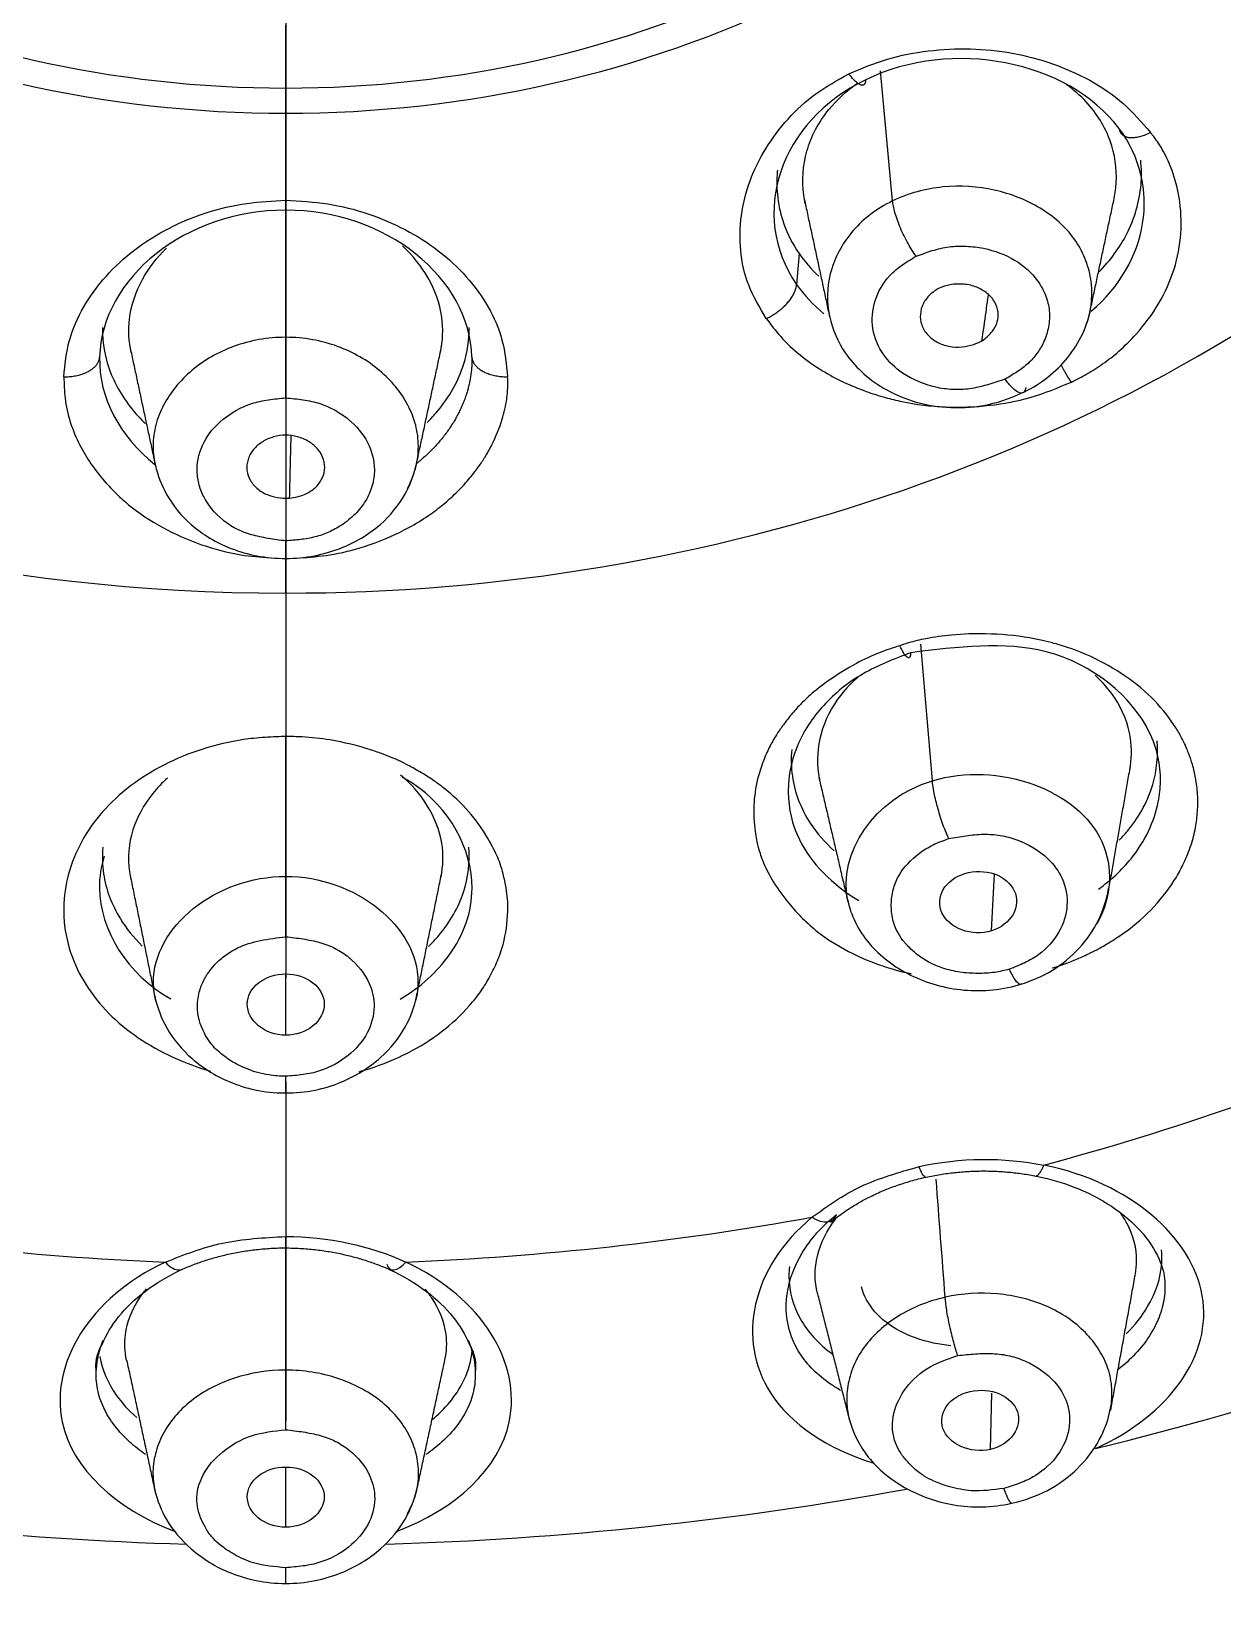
# Model space of a CAD drawing. Extents: x 0 to 1128, y 0 to 827.
# Drawn here: x 434.21 to 447.66, y 515.27 to 532.91 of the extents above; entities that cross this region are included whole.
import ezdxf

# ---------------------------------------------------------------- set-up
doc = ezdxf.new("R2010")
doc.units = 0
doc.header["$LTSCALE"] = 10
doc.header["$MEASUREMENT"] = 0
doc.linetypes.add('CENTER', pattern=[2, 1.25, -0.25, 0.25, -0.25])
doc.layers.add('1', color=7, linetype='CONTINUOUS')

msp = doc.modelspace()

# ---------------------------------------------------------------- linework, layer by layer
at = {"layer": '1', "color": 7, "linetype": 'Continuous', "lineweight": -3}
for p, q in [((437.081, 532.274), (437.081, 532.985)), ((443.934, 531), (443.798, 532.467)), ((437.081, 531.983), (437.081, 532.274)), ((437.081, 531.007), (437.081, 531.989)), ((437.081, 529.46), (437.081, 530.958)), ((442.877, 530.407), (442.849, 530.058)), ((437.081, 526.573), (437.081, 526.962)), ((437.081, 526.573), (437.081, 524.954)), ((444.383, 524.454), (444.254, 525.998)), ((437.081, 523.374), (437.081, 524.937)), ((445.051, 522.76), (445.084, 523.402)), ((437.081, 521.581), (437.081, 522.274)), ((437.081, 521.061), (437.081, 519.31)), ((445.038, 516.906), (445.055, 517.54)), ((437.081, 516.028), (437.081, 516.708))]:
    msp.add_line(p, q, dxfattribs=at)
for centre, major_axis, start_param, end_param in [((437.081, 545.153), (38.932, 0), 1.570796, 3.633743), ((437.081, 545.153), (38.932, 0), 5.765608, 7.853982), ((437.081, 545.084), (38.762, 0), 1.570796, 4.712389), ((437.081, 545.084), (38.762, 0), 4.712389, 7.853982), ((437.081, 545.06), (38.555, 0), 1.570796, 4.712389), ((437.081, 545.06), (38.555, 0), 4.712389, 7.853982), ((437.081, 545.06), (-37.7, 0), 4.712389, 7.319813), ((437.081, 545.06), (-37.7, 0), 2.104965, 4.712389), ((437.081, 541.86), (-18.228, 0), 4.712389, 7.853982), ((437.081, 541.64), (11.507, 0), 1.570796, 4.712389), ((437.081, 541.64), (11.507, 0), 4.712389, 7.853982), ((437.081, 541.425), (10.912, 0), 1.570796, 4.712389), ((437.081, 541.425), (10.912, 0), 4.712389, 7.853982), ((437.081, 544.455), (-36.953, 0), 0, 1.570796), ((437.081, 544.455), (-36.953, 0), 1.570796, 3.141593), ((437.081, 541.86), (-18.228, 0), 1.570796, 3.141593), ((437.081, 544.651), (37.281, 0), 3.592657, 5.752256), ((437.081, 545.153), (38.932, 0), 3.633743, 4.712389), ((437.081, 545.153), (38.932, 0), 4.712389, 5.765608), ((437.081, 542.522), (28.054, 0), 5.022493, 5.187582), ((437.081, 542.522), (28.054, 0), 4.498885, 4.663958), ((437.081, 542.522), (28.054, 0), 4.760718, 4.925791), ((437.081, 543.236), (32.688, 0), 4.99586, 5.18382), ((437.081, 543.236), (32.688, 0), 4.497491, 4.678093), ((437.081, 543.236), (32.688, 0), 4.747259, 4.928554)]:
    msp.add_ellipse(centre, major_axis=major_axis, ratio=0.838671, start_param=start_param, end_param=end_param, dxfattribs=at)
at = {"layer": '1', "color": 1, "linetype": 'CENTER', "lineweight": -3}
msp.add_open_spline([(437.081, 594.731), (437.081, 171.71)], degree=1, dxfattribs=at)
at = {"layer": '1', "color": 7, "linetype": 'Continuous', "lineweight": -3}
for points, knots in [([(431.04, 512.535), (425.999, 513.17), (421.141, 514.611), (412.396, 518.844), (408.492, 521.677), (402.205, 528.29), (399.797, 532.118), (396.83, 540.21), (396.254, 544.5), (397.009, 552.952), (398.337, 557.122), (402.73, 564.753), (405.778, 568.231), (413.193, 573.996), (417.54, 576.293), (426.974, 579.4), (431.994, 580.201), (437.081, 580.199)], [0, 0, 0, 0, 0.125, 0.125, 0.25, 0.25, 0.375, 0.375, 0.5, 0.5, 0.625, 0.625, 0.75, 0.75, 0.875, 0.875, 1, 1, 1, 1]), ([(443.123, 512.535), (448.124, 513.167), (452.981, 514.592), (461.741, 518.832), (465.642, 521.647), (471.949, 528.279), (474.354, 532.094), (477.336, 540.2), (477.912, 544.488), (477.157, 552.948), (475.825, 557.116), (471.437, 564.759), (468.382, 568.232), (460.967, 574.002), (456.61, 576.298), (447.195, 579.397), (442.139, 580.199), (437.081, 580.199)], [0, 0, 0, 0, 0.125, 0.125, 0.25, 0.25, 0.375, 0.375, 0.5, 0.5, 0.625, 0.625, 0.75, 0.75, 0.875, 0.875, 1, 1, 1, 1]), ([(443.44, 532.436), (443.583, 532.495), (443.868, 532.614), (444.337, 532.704), (444.814, 532.727), (445.448, 532.663), (446.051, 532.452), (446.556, 532.11), (446.748, 531.887), (446.846, 531.773)], [0, 0, 0, 0, 0.122698, 0.244869, 0.367211, 0.490074, 0.73803, 0.866369, 1, 1, 1, 1]), ([(442.507, 529.672), (442.434, 529.795), (442.289, 530.038), (442.177, 530.567), (442.266, 531.233), (442.634, 531.829), (443.054, 532.22), (443.312, 532.364), (443.44, 532.436)], [0, 0, 0, 0, 0.131504, 0.26022, 0.512194, 0.75971, 0.880917, 1, 1, 1, 1]), ([(442.948, 530.968), (442.941, 531.001), (442.935, 531.033), (442.909, 531.229), (442.921, 531.399), (443.012, 531.726), (443.097, 531.888), (443.306, 532.142), (443.417, 532.244), (443.542, 532.333)], [0, 0, 0, 0, 0.065425, 0.065425, 0.395647, 0.395647, 0.73548, 0.73548, 1, 1, 1, 1]), ([(446.435, 531.03), (446.448, 531.09), (446.456, 531.15), (446.468, 531.367), (446.444, 531.527), (446.334, 531.834), (446.242, 531.986), (446.054, 532.188), (445.978, 532.254), (445.895, 532.315)], [0, 0, 0, 0, 0.127502, 0.127502, 0.459124, 0.459124, 0.80855, 0.80855, 1, 1, 1, 1]), ([(445.952, 528.955), (446.011, 528.985), (446.134, 529.047), (446.316, 529.162), (446.503, 529.311), (446.835, 529.638), (447.177, 530.217), (447.22, 530.878), (447.105, 531.319), (447.007, 531.541), (446.923, 531.673), (446.871, 531.741), (446.853, 531.764), (446.846, 531.773)], [0, 0, 0, 0, 0.051837, 0.108621, 0.172998, 0.248097, 0.50048, 0.752852, 0.850284, 0.924049, 0.974393, 0.990426, 1, 1, 1, 1]), ([(446.266, 530.199), (446.394, 530.329), (446.5, 530.474), (446.667, 530.803), (446.722, 530.992), (446.747, 531.274), (446.745, 531.367), (446.735, 531.46)], [0, 0, 0, 0, 0.366939, 0.366939, 0.79158, 0.79158, 1, 1, 1, 1]), ([(442.633, 531.346), (442.633, 531.341), (442.632, 531.336), (442.614, 531.134), (442.638, 530.931), (442.746, 530.626), (442.804, 530.513), (442.877, 530.407)], [0, 0, 0, 0, 0.01552, 0.01552, 0.626109, 0.626109, 1, 1, 1, 1]), ([(446.121, 529.603), (446.126, 529.617), (446.184, 529.784), (446.202, 530.043), (446.114, 530.356), (445.993, 530.575), (445.821, 530.766), (445.534, 530.976), (445.092, 531.149), (444.501, 531.189), (444.114, 531.087), (443.934, 531)], [0, 0, 0, 0, 0.014273, 0.17856, 0.260704, 0.342848, 0.424992, 0.507136, 0.671424, 0.835712, 1, 1, 1, 1]), ([(434.576, 529.015), (434.589, 529.153), (434.616, 529.425), (434.842, 529.933), (435.235, 530.375), (435.749, 530.698), (436.177, 530.877), (436.628, 530.983), (436.935, 530.999), (437.081, 531.007)], [0, 0, 0, 0, 0.132087, 0.261162, 0.515167, 0.640533, 0.763079, 0.886576, 1, 1, 1, 1]), ([(437.081, 531.007), (437.24, 530.998), (437.558, 530.982), (438.014, 530.864), (438.437, 530.685), (438.941, 530.365), (439.326, 529.932), (439.546, 529.427), (439.573, 529.154), (439.586, 529.015)], [0, 0, 0, 0, 0.122713, 0.244891, 0.367234, 0.490094, 0.738038, 0.866371, 1, 1, 1, 1]), ([(443.934, 531), (443.755, 530.913), (443.459, 530.685), (443.212, 530.24), (443.184, 529.892), (443.218, 529.71), (443.224, 529.685)], [0, 0, 0, 0, 0.316106, 0.632211, 0.948317, 1, 1, 1, 1]), ([(444.199, 530.375), (444.185, 530.395), (444.155, 530.439), (444.093, 530.542), (444.033, 530.664), (443.986, 530.785), (443.959, 530.869), (443.941, 530.942), (443.936, 530.982), (443.934, 531)], [0, 0, 0, 0, 0.124691, 0.249924, 0.500389, 0.625622, 0.750855, 0.876088, 1, 1, 1, 1]), ([(435.336, 529.288), (435.308, 529.413), (435.301, 529.541), (435.336, 529.82), (435.387, 529.973), (435.534, 530.24), (435.625, 530.36), (435.735, 530.466)], [0, 0, 0, 0, 0.301911, 0.301911, 0.670968, 0.670968, 1, 1, 1, 1]), ([(438.827, 529.288), (438.856, 529.42), (438.862, 529.556), (438.821, 529.842), (438.767, 529.994), (438.613, 530.263), (438.516, 530.385), (438.4, 530.492)], [0, 0, 0, 0, 0.311164, 0.311164, 0.669666, 0.669666, 1, 1, 1, 1]), ([(445.205, 528.987), (445.143, 528.967), (445.02, 528.926), (444.831, 528.878), (444.634, 528.863), (444.357, 528.898), (444.059, 529.022), (443.806, 529.264), (443.687, 529.555), (443.713, 529.877), (443.84, 530.101), (443.969, 530.223), (444.066, 530.295), (444.146, 530.343), (444.199, 530.375)], [0, 0, 0, 0, 0.063636, 0.126087, 0.187937, 0.250871, 0.393801, 0.500685, 0.625163, 0.749836, 0.87491, 0.906041, 0.937167, 1, 1, 1, 1]), ([(444.199, 530.375), (444.26, 530.397), (444.35, 530.431), (444.475, 530.465), (444.603, 530.489), (444.768, 530.493), (445.027, 530.462), (445.328, 530.348), (445.555, 530.143), (445.668, 529.937), (445.711, 529.758), (445.703, 529.576), (445.649, 529.413), (445.568, 529.275), (445.485, 529.181), (445.405, 529.116), (445.319, 529.056), (445.251, 529.015), (445.205, 528.987)], [0, 0, 0, 0, 0.063042, 0.094196, 0.125209, 0.187664, 0.250102, 0.374984, 0.499861, 0.571217, 0.64257, 0.713923, 0.785286, 0.839201, 0.892766, 0.919409, 0.946138, 1, 1, 1, 1]), ([(444.461, 530.014), (444.421, 529.994), (444.384, 529.968), (444.324, 529.91), (444.299, 529.876), (444.261, 529.803), (444.25, 529.762), (444.244, 529.68), (444.249, 529.639), (444.277, 529.56), (444.3, 529.521), (444.359, 529.456), (444.396, 529.429), (444.477, 529.385), (444.523, 529.368), (444.618, 529.349), (444.669, 529.346), (444.763, 529.356), (444.808, 529.366), (444.882, 529.391), (444.913, 529.404), (444.942, 529.419)], [0, 0, 0, 0, 0.098506, 0.098506, 0.196465, 0.196465, 0.303981, 0.303981, 0.41042, 0.41042, 0.520243, 0.520243, 0.623988, 0.623988, 0.728719, 0.728719, 0.832938, 0.832938, 0.928316, 0.928316, 1, 1, 1, 1]), ([(444.942, 529.419), (444.988, 529.451), (445.029, 529.487), (445.085, 529.561), (445.105, 529.597), (445.126, 529.671), (445.129, 529.71), (445.119, 529.785), (445.106, 529.823), (445.066, 529.893), (445.037, 529.927), (444.968, 529.983), (444.928, 530.007), (444.839, 530.043), (444.788, 530.055), (444.686, 530.064), (444.634, 530.062), (444.541, 530.045), (444.499, 530.032), (444.461, 530.014)], [0, 0, 0, 0, 0.132601, 0.132601, 0.237972, 0.237972, 0.343557, 0.343557, 0.448926, 0.448926, 0.561915, 0.561915, 0.671392, 0.671392, 0.788006, 0.788006, 0.901862, 0.901862, 1, 1, 1, 1]), ([(444.943, 529.419), (444.958, 529.528), (444.974, 529.637), (444.998, 529.81), (445.008, 529.874), (445.017, 529.938)], [0, 0, 0, 0, 0.627529, 0.627529, 1, 1, 1, 1]), ([(442.507, 529.672), (442.56, 529.603), (442.729, 529.379), (443.1, 529.082), (443.53, 528.88), (443.839, 528.782), (444.292, 528.671), (444.859, 528.649), (445.507, 528.769), (445.8, 528.891), (445.952, 528.955)], [0, 0, 0, 0, 0.07654, 0.24831, 0.393164, 0.453603, 0.502016, 0.753921, 0.871649, 1, 1, 1, 1]), ([(443.221, 529.701), (443.256, 529.547), (443.351, 529.324), (443.581, 529.06), (443.834, 528.872), (444.159, 528.727), (444.547, 528.653), (444.979, 528.676), (445.25, 528.764), (445.387, 528.829)], [0, 0, 0, 0, 0.176486, 0.284298, 0.404122, 0.535865, 0.679399, 0.83336, 1, 1, 1, 1]), ([(445.387, 528.829), (445.484, 528.873), (445.666, 528.979), (445.897, 529.196), (446.073, 529.457), (446.141, 529.648), (446.163, 529.749)], [0, 0, 0, 0, 0.242138, 0.490885, 0.744171, 1, 1, 1, 1]), ([(435.012, 529.57), (435.008, 529.392), (435.043, 529.211), (435.181, 528.872), (435.286, 528.71), (435.442, 528.539), (435.467, 528.514), (435.493, 528.488)], [0, 0, 0, 0, 0.456847, 0.456847, 0.915993, 0.915993, 1, 1, 1, 1]), ([(437.081, 529.46), (436.874, 529.46), (436.48, 529.387), (435.997, 529.106), (435.723, 528.772), (435.605, 528.472), (435.574, 528.235), (435.594, 528.071), (435.615, 527.989), (435.616, 527.984)], [0, 0, 0, 0, 0.220848, 0.441696, 0.662544, 0.772968, 0.883392, 0.993816, 1, 1, 1, 1]), ([(437.081, 528.776), (437.081, 528.799), (437.081, 528.849), (437.081, 528.967), (437.081, 529.102), (437.081, 529.233), (437.081, 529.323), (437.081, 529.401), (437.081, 529.442), (437.081, 529.46)], [0, 0, 0, 0, 0.124691, 0.249924, 0.500389, 0.625622, 0.750855, 0.876088, 1, 1, 1, 1]), ([(438.454, 527.75), (438.457, 527.756), (438.499, 527.835), (438.559, 527.994), (438.589, 528.233), (438.558, 528.47), (438.44, 528.771), (438.167, 529.105), (437.683, 529.386), (437.289, 529.46), (437.081, 529.46)], [0, 0, 0, 0, 0.007838, 0.107054, 0.20627, 0.305487, 0.404703, 0.603135, 0.801568, 1, 1, 1, 1]), ([(438.677, 528.498), (438.719, 528.54), (438.758, 528.582), (438.93, 528.788), (439.033, 528.971), (439.133, 529.294), (439.153, 529.433), (439.151, 529.57)], [0, 0, 0, 0, 0.137238, 0.137238, 0.645552, 0.645552, 1, 1, 1, 1]), ([(434.576, 529.015), (434.578, 528.934), (434.585, 528.67), (434.72, 528.26), (434.963, 527.907), (435.166, 527.693), (435.486, 527.409), (435.957, 527.154), (436.53, 527.001), (436.796, 526.978), (436.908, 526.971)], [0, 0, 0, 0, 0.080046, 0.259683, 0.411172, 0.474379, 0.52501, 0.788453, 0.911397, 1, 1, 1, 1]), ([(437.274, 526.973), (437.392, 526.981), (437.651, 527.006), (438.06, 527.117), (438.416, 527.274), (438.684, 527.437), (438.832, 527.55), (438.932, 527.636), (439.031, 527.728), (439.144, 527.847), (439.25, 527.985), (439.339, 528.115), (439.435, 528.293), (439.526, 528.511), (439.578, 528.74), (439.591, 528.902), (439.588, 528.986), (439.586, 529.015)], [0, 0, 0, 0, 0.093184, 0.207454, 0.339904, 0.414007, 0.473931, 0.501416, 0.530568, 0.593833, 0.649269, 0.690611, 0.740532, 0.840488, 0.917106, 0.970685, 1, 1, 1, 1]), ([(445.437, 528.892), (445.435, 528.879), (445.43, 528.858), (445.415, 528.836), (445.392, 528.827), (445.352, 528.835), (445.3, 528.873), (445.245, 528.934), (445.218, 528.969), (445.205, 528.987)], [0, 0, 0, 0, 0.123912, 0.249145, 0.374378, 0.499611, 0.750076, 0.875309, 1, 1, 1, 1]), ([(437.081, 527.162), (437.015, 527.17), (436.885, 527.188), (436.693, 527.227), (436.515, 527.294), (436.316, 527.431), (436.167, 527.609), (436.093, 527.811), (436.068, 528.02), (436.135, 528.284), (436.358, 528.549), (436.605, 528.689), (436.79, 528.738), (436.918, 528.761), (437.016, 528.77), (437.081, 528.776)], [0, 0, 0, 0, 0.064052, 0.126755, 0.188326, 0.250857, 0.375724, 0.438167, 0.500616, 0.625533, 0.750452, 0.874799, 0.905823, 0.936975, 1, 1, 1, 1]), ([(437.081, 528.776), (437.147, 528.77), (437.245, 528.761), (437.374, 528.738), (437.498, 528.705), (437.641, 528.64), (437.843, 528.506), (438.029, 528.281), (438.097, 528.01), (438.066, 527.786), (437.992, 527.615), (437.872, 527.461), (437.725, 527.343), (437.57, 527.258), (437.441, 527.212), (437.332, 527.189), (437.222, 527.173), (437.138, 527.166), (437.081, 527.162)], [0, 0, 0, 0, 0.063042, 0.094196, 0.125209, 0.187664, 0.250102, 0.374984, 0.499861, 0.571217, 0.64257, 0.713923, 0.785286, 0.839201, 0.892766, 0.919409, 0.946138, 1, 1, 1, 1]), ([(437.081, 528.355), (437.035, 528.355), (436.987, 528.348), (436.9, 528.323), (436.858, 528.305), (436.78, 528.257), (436.745, 528.227), (436.689, 528.159), (436.668, 528.121), (436.643, 528.041), (436.638, 527.998), (436.649, 527.918), (436.663, 527.879), (436.705, 527.807), (436.734, 527.774), (436.804, 527.717), (436.846, 527.694), (436.932, 527.663), (436.977, 527.653), (437.056, 527.644), (437.09, 527.643), (437.125, 527.643)], [0, 0, 0, 0, 0.098506, 0.098506, 0.196465, 0.196465, 0.303981, 0.303981, 0.41042, 0.41042, 0.520243, 0.520243, 0.623988, 0.623988, 0.728719, 0.728719, 0.832938, 0.832938, 0.928316, 0.928316, 1, 1, 1, 1]), ([(437.125, 527.643), (437.183, 527.651), (437.241, 527.665), (437.334, 527.705), (437.373, 527.728), (437.438, 527.783), (437.464, 527.816), (437.502, 527.885), (437.514, 527.922), (437.524, 527.999), (437.52, 528.041), (437.496, 528.118), (437.476, 528.155), (437.422, 528.223), (437.386, 528.255), (437.305, 528.305), (437.259, 528.325), (437.17, 528.349), (437.125, 528.355), (437.081, 528.355)], [0, 0, 0, 0, 0.132601, 0.132601, 0.237972, 0.237972, 0.343557, 0.343557, 0.448926, 0.448926, 0.561915, 0.561915, 0.671392, 0.671392, 0.788006, 0.788006, 0.901862, 0.901862, 1, 1, 1, 1]), ([(437.125, 527.643), (437.128, 527.748), (437.13, 527.852), (437.136, 528.087), (437.139, 528.217), (437.143, 528.347)], [0, 0, 0, 0, 0.445198, 0.445198, 1, 1, 1, 1]), ([(435.608, 528.019), (435.636, 527.9), (435.731, 527.653), (436.012, 527.311), (436.385, 527.09), (436.762, 526.983), (436.971, 526.964), (437.081, 526.965)], [0, 0, 0, 0, 0.185501, 0.415614, 0.686753, 0.837543, 1, 1, 1, 1]), ([(437.081, 526.964), (437.192, 526.964), (437.4, 526.984), (437.777, 527.091), (438.151, 527.311), (438.431, 527.654), (438.526, 527.9), (438.555, 528.02)], [0, 0, 0, 0, 0.161698, 0.313253, 0.583969, 0.813665, 1, 1, 1, 1]), ([(437.081, 526.964), (437.081, 526.967), (437.081, 526.98), (437.081, 527.026), (437.081, 527.099), (437.081, 527.14), (437.081, 527.162)], [0, 0, 0, 0, 0.146478, 0.573701, 0.787313, 1, 1, 1, 1]), ([(445.736, 522.341), (445.795, 522.36), (445.904, 522.395), (446.032, 522.449), (446.116, 522.487), (446.185, 522.519), (446.278, 522.567), (446.382, 522.629), (446.479, 522.691), (446.779, 522.897), (447.044, 523.183), (447.232, 523.539), (447.307, 523.725), (447.358, 523.92), (447.376, 524.079), (447.381, 524.204), (447.378, 524.331), (447.36, 524.476), (447.325, 524.629), (447.287, 524.739), (447.26, 524.806), (447.247, 524.838), (447.229, 524.879), (447.192, 524.954), (447.135, 525.047), (447.078, 525.132), (446.965, 525.288), (446.65, 525.61), (446.187, 525.876), (445.777, 526.001), (445.621, 526.04), (445.369, 526.09), (445.024, 526.121), (444.63, 526.108), (444.338, 526.067), (444.157, 526.024), (444.06, 525.994), (444.027, 525.983), (444.014, 525.979)], [0, 0, 0, 0, 0.024219, 0.044349, 0.054477, 0.060492, 0.074857, 0.096154, 0.109724, 0.121891, 0.246492, 0.274428, 0.309311, 0.341764, 0.371885, 0.387561, 0.403234, 0.434553, 0.459587, 0.480337, 0.490772, 0.494654, 0.497084, 0.512163, 0.534308, 0.548295, 0.560077, 0.623141, 0.748709, 0.774859, 0.792263, 0.811594, 0.874525, 0.923602, 0.960833, 0.986466, 0.994804, 1, 1, 1, 1]), ([(444.014, 525.979), (443.937, 525.954), (443.767, 525.898), (443.496, 525.771), (443.244, 525.612), (443.054, 525.47), (442.952, 525.375), (442.891, 525.315), (442.819, 525.239), (442.744, 525.145), (442.68, 525.058), (442.642, 525.003), (442.598, 524.935), (442.552, 524.854), (442.503, 524.75), (442.456, 524.632), (442.363, 524.344), (442.353, 524.012), (442.407, 523.729), (442.444, 523.612), (442.492, 523.482), (442.591, 523.296), (442.744, 523.087), (442.911, 522.9), (443.127, 522.709), (443.502, 522.472), (443.88, 522.333), (444.132, 522.279), (444.145, 522.276)], [0, 0, 0, 0, 0.039325, 0.087076, 0.14877, 0.191555, 0.210484, 0.223826, 0.23768, 0.267616, 0.290239, 0.298943, 0.305008, 0.336484, 0.352898, 0.372292, 0.41179, 0.533402, 0.572886, 0.589194, 0.607994, 0.657154, 0.714628, 0.758712, 0.800252, 0.873951, 0.993385, 1, 1, 1, 1]), ([(444.138, 525.9), (444.137, 525.878), (444.132, 525.852), (444.116, 525.841), (444.095, 525.847), (444.06, 525.889), (444.029, 525.948), (444.014, 525.979)], [0, 0, 0, 0, 0.251002, 0.376503, 0.502003, 0.753005, 1, 1, 1, 1]), ([(446.958, 524.45), (446.961, 524.635), (446.829, 525.252), (445.79, 526.104), (444.668, 525.965), (444.138, 525.9)], [0, 0, 0, 0, 0.184078, 0.614396, 1, 1, 1, 1]), ([(444.138, 525.9), (443.952, 525.828), (443.575, 525.683), (443.125, 525.313), (442.847, 524.89), (442.774, 524.591), (442.762, 524.46)], [0, 0, 0, 0, 0.252561, 0.514902, 0.787894, 1, 1, 1, 1]), ([(443.544, 525.625), (443.473, 525.563), (443.408, 525.495), (443.245, 525.29), (443.168, 525.138), (443.085, 524.836), (443.075, 524.682), (443.101, 524.504), (443.106, 524.474), (443.113, 524.445)], [0, 0, 0, 0, 0.194703, 0.194703, 0.569523, 0.569523, 0.928273, 0.928273, 1, 1, 1, 1]), ([(446.613, 524.58), (446.634, 524.698), (446.636, 524.818), (446.596, 525.095), (446.534, 525.254), (446.379, 525.484), (446.305, 525.568), (446.22, 525.645)], [0, 0, 0, 0, 0.309183, 0.309183, 0.733945, 0.733945, 1, 1, 1, 1]), ([(437.081, 524.954), (437.047, 524.953), (436.969, 524.952), (436.847, 524.944), (436.723, 524.934), (436.484, 524.905), (435.98, 524.785), (435.42, 524.501), (435.001, 524.11), (434.683, 523.661), (434.54, 523.138), (434.605, 522.616), (434.757, 522.237), (434.999, 521.899), (435.419, 521.515), (435.864, 521.29), (436.197, 521.187), (436.231, 521.178)], [0, 0, 0, 0, 0.014887, 0.033297, 0.052096, 0.068158, 0.136584, 0.275684, 0.345825, 0.415885, 0.557421, 0.633627, 0.706517, 0.777444, 0.847272, 0.984849, 1, 1, 1, 1]), ([(437.081, 524.856), (437.081, 524.834), (437.081, 524.809), (437.081, 524.8), (437.081, 524.81), (437.081, 524.857), (437.081, 524.92), (437.081, 524.954)], [0, 0, 0, 0, 0.251002, 0.376503, 0.502003, 0.753005, 1, 1, 1, 1]), ([(437.909, 521.17), (437.948, 521.181), (438.139, 521.238), (438.467, 521.371), (438.85, 521.612), (439.089, 521.836), (439.225, 521.998), (439.307, 522.107), (439.374, 522.218), (439.433, 522.333), (439.486, 522.452), (439.56, 522.666), (439.585, 522.861), (439.589, 523.002), (439.59, 523.046), (439.586, 523.128), (439.57, 523.254), (439.54, 523.389), (439.507, 523.511), (439.464, 523.614), (439.416, 523.71), (439.268, 523.986), (439.044, 524.24), (438.759, 524.453), (438.654, 524.521), (438.558, 524.577), (438.476, 524.623), (438.389, 524.667), (438.289, 524.713), (438.175, 524.758), (437.944, 524.839), (437.638, 524.913), (437.31, 524.95), (437.143, 524.953), (437.081, 524.954)], [0, 0, 0, 0, 0.017363, 0.086883, 0.156894, 0.227048, 0.246572, 0.263841, 0.297073, 0.31461, 0.332145, 0.367187, 0.43706, 0.44012, 0.445197, 0.461345, 0.48547, 0.515059, 0.536894, 0.554498, 0.574248, 0.594089, 0.71906, 0.738384, 0.762498, 0.777084, 0.789331, 0.805373, 0.821289, 0.838771, 0.859538, 0.92917, 0.973849, 1, 1, 1, 1]), ([(446.491, 523.782), (446.531, 523.822), (446.568, 523.864), (446.727, 524.062), (446.819, 524.235), (446.918, 524.573), (446.935, 524.741), (446.92, 524.904)], [0, 0, 0, 0, 0.126023, 0.126023, 0.58371, 0.58371, 1, 1, 1, 1]), ([(442.795, 524.809), (442.785, 524.707), (442.788, 524.605), (442.828, 524.321), (442.896, 524.138), (443.077, 523.864), (443.168, 523.759), (443.273, 523.665)], [0, 0, 0, 0, 0.24377, 0.24377, 0.694855, 0.694855, 1, 1, 1, 1]), ([(438.833, 523.366), (438.86, 523.493), (438.864, 523.624), (438.818, 523.899), (438.76, 524.046), (438.599, 524.303), (438.498, 524.419), (438.377, 524.519)], [0, 0, 0, 0, 0.310564, 0.310564, 0.671992, 0.671992, 1, 1, 1, 1]), ([(444.383, 524.454), (445.12, 524.683), (446.035, 524.348), (446.428, 523.478), (446.406, 523.144), (446.248, 522.855), (446.243, 522.847), (446.238, 522.839)], [0, 0, 0, 0, 0.660148, 0.660148, 0.990222, 0.990222, 1, 1, 1, 1]), ([(435.746, 524.484), (435.685, 524.43), (435.63, 524.372), (435.478, 524.185), (435.402, 524.044), (435.307, 523.746), (435.294, 523.583), (435.321, 523.408), (435.324, 523.389), (435.328, 523.37)], [0, 0, 0, 0, 0.178532, 0.178532, 0.553508, 0.553508, 0.951699, 0.951699, 1, 1, 1, 1]), ([(439.185, 523.241), (439.185, 523.241), (439.185, 523.684), (438.912, 524.192), (438.437, 524.473), (438.4, 524.492)], [0, 0, 0, 0, 0.000953, 0.92529, 1, 1, 1, 1]), ([(442.762, 524.46), (442.757, 524.415), (442.748, 524.186), (442.857, 523.682), (443.254, 523.28), (443.553, 523.102)], [0, 0, 0, 0, 0.088329, 0.444416, 1, 1, 1, 1]), ([(444.568, 523.802), (444.548, 523.843), (444.506, 523.945), (444.455, 524.104), (444.422, 524.229), (444.396, 524.345), (444.386, 524.416), (444.383, 524.454)], [0, 0, 0, 0, 0.250198, 0.500927, 0.626291, 0.751655, 1, 1, 1, 1]), ([(446.257, 523.231), (446.4, 523.331), (446.718, 523.631), (446.925, 524.068), (446.958, 524.372), (446.958, 524.45)], [0, 0, 0, 0, 0.322885, 0.827181, 1, 1, 1, 1]), ([(444.568, 523.802), (444.633, 523.813), (444.761, 523.836), (444.957, 523.856), (445.153, 523.843), (445.416, 523.772), (445.68, 523.611), (445.875, 523.343), (445.928, 523.047), (445.833, 522.741), (445.662, 522.542), (445.51, 522.442), (445.399, 522.385), (445.311, 522.35), (445.252, 522.326)], [0, 0, 0, 0, 0.063636, 0.126088, 0.187939, 0.250872, 0.393805, 0.500693, 0.625165, 0.749832, 0.874912, 0.906038, 0.937161, 1, 1, 1, 1]), ([(435.017, 523.703), (435.006, 523.603), (435.009, 523.502), (435.05, 523.229), (435.116, 523.055), (435.281, 522.788), (435.364, 522.684), (435.461, 522.589)], [0, 0, 0, 0, 0.251668, 0.251668, 0.695564, 0.695564, 1, 1, 1, 1]), ([(438.694, 522.583), (438.736, 522.624), (438.775, 522.666), (438.936, 522.858), (439.031, 523.024), (439.143, 523.36), (439.163, 523.534), (439.147, 523.704)], [0, 0, 0, 0, 0.128692, 0.128692, 0.573239, 0.573239, 1, 1, 1, 1]), ([(445.252, 522.326), (445.197, 522.313), (445.081, 522.285), (444.891, 522.276), (444.693, 522.289), (444.535, 522.326), (444.425, 522.367), (444.354, 522.398), (444.287, 522.438), (444.223, 522.482), (444.165, 522.531), (444.117, 522.577), (444.077, 522.618), (444.031, 522.675), (443.972, 522.767), (443.924, 522.912), (443.914, 523.078), (443.939, 523.242), (444.022, 523.441), (444.184, 523.608), (444.387, 523.737), (444.507, 523.78), (444.568, 523.802)], [0, 0, 0, 0, 0.054279, 0.115798, 0.180488, 0.244899, 0.27327, 0.297886, 0.323668, 0.355587, 0.379723, 0.406202, 0.428739, 0.443022, 0.489863, 0.555193, 0.62383, 0.691696, 0.754495, 0.875032, 0.937133, 1, 1, 1, 1]), ([(435.615, 521.966), (435.598, 522.036), (435.589, 522.107), (435.582, 522.799), (436.294, 523.379), (437.081, 523.374)], [0, 0, 0, 0, 0.102987, 0.102987, 1, 1, 1, 1]), ([(437.081, 523.374), (437.866, 523.379), (438.578, 522.803), (438.574, 522.114), (438.566, 522.045), (438.55, 521.977)], [0, 0, 0, 0, 0.898978, 0.898978, 1, 1, 1, 1]), ([(437.081, 522.694), (437.081, 522.717), (437.081, 522.766), (437.081, 522.88), (437.081, 523.014), (437.081, 523.144), (437.081, 523.264), (437.081, 523.336), (437.081, 523.374)], [0, 0, 0, 0, 0.124833, 0.250198, 0.500926, 0.626291, 0.751655, 1, 1, 1, 1]), ([(434.977, 523.247), (434.977, 523.247), (434.982, 522.772), (435.292, 522.265), (435.782, 521.992)], [0, 0, 0, 0, 0.001452, 1, 1, 1, 1]), ([(438.374, 521.988), (438.601, 522.125), (439.015, 522.501), (439.185, 522.973), (439.185, 523.241)], [0, 0, 0, 0, 0.455587, 1, 1, 1, 1]), ([(443.423, 523.116), (443.442, 523.025), (443.503, 522.851), (443.661, 522.612), (443.874, 522.412), (444.132, 522.253), (444.424, 522.141), (444.74, 522.082), (445.074, 522.083), (445.289, 522.129), (445.398, 522.164)], [0, 0, 0, 0, 0.119308, 0.239868, 0.361514, 0.48464, 0.609235, 0.735522, 0.864741, 1, 1, 1, 1]), ([(445.372, 522.156), (445.505, 522.195), (445.749, 522.301), (446.058, 522.556), (446.277, 522.877), (446.351, 523.112), (446.371, 523.237)], [0, 0, 0, 0, 0.246368, 0.494041, 0.745711, 1, 1, 1, 1]), ([(437.081, 521.118), (437.017, 521.121), (436.908, 521.125), (436.785, 521.155), (436.72, 521.173), (436.692, 521.183), (436.642, 521.202), (436.561, 521.235), (436.468, 521.288), (436.386, 521.345), (436.315, 521.402), (436.246, 521.473), (436.164, 521.592), (436.108, 521.721), (436.086, 521.843), (436.084, 521.92), (436.089, 522.001), (436.113, 522.104), (436.145, 522.184), (436.179, 522.245), (436.211, 522.295), (436.26, 522.357), (436.323, 522.424), (436.389, 522.476), (436.458, 522.524), (436.664, 522.642), (436.889, 522.67), (437.081, 522.694)], [0, 0, 0, 0, 0.0612, 0.104075, 0.12284, 0.12694, 0.13392, 0.175774, 0.214728, 0.243183, 0.280107, 0.312516, 0.352339, 0.445111, 0.475939, 0.503152, 0.538718, 0.575215, 0.630225, 0.640561, 0.656671, 0.698715, 0.729719, 0.75738, 0.788043, 0.818609, 1, 1, 1, 1]), ([(437.081, 522.694), (437.147, 522.687), (437.277, 522.671), (437.468, 522.634), (437.645, 522.567), (437.859, 522.424), (438.035, 522.199), (438.102, 521.892), (438.023, 521.599), (437.802, 521.34), (437.556, 521.203), (437.372, 521.152), (437.244, 521.131), (437.147, 521.123), (437.081, 521.118)], [0, 0, 0, 0, 0.063636, 0.126088, 0.187939, 0.250872, 0.393805, 0.500693, 0.625165, 0.749832, 0.874912, 0.906038, 0.937161, 1, 1, 1, 1]), ([(445.373, 522.156), (445.368, 522.156), (445.35, 522.165), (445.309, 522.214), (445.27, 522.287), (445.252, 522.326)], [0, 0, 0, 0, 0.147831, 0.574367, 1, 1, 1, 1]), ([(435.605, 522.015), (435.633, 521.889), (435.729, 521.633), (436.022, 521.285), (436.397, 521.057), (436.781, 520.946), (436.994, 520.928), (437.108, 520.93)], [0, 0, 0, 0, 0.192256, 0.422873, 0.689654, 0.83817, 1, 1, 1, 1]), ([(437.081, 520.93), (437.194, 520.93), (437.405, 520.951), (437.784, 521.066), (438.154, 521.297), (438.442, 521.647), (438.534, 521.903), (438.56, 522.029)], [0, 0, 0, 0, 0.161249, 0.30959, 0.576522, 0.80741, 1, 1, 1, 1]), ([(437.081, 520.93), (437.081, 520.929), (437.081, 520.927), (437.081, 520.938), (437.081, 520.985), (437.081, 521.056), (437.081, 521.097), (437.081, 521.118)], [0, 0, 0, 0, 0.099799, 0.279992, 0.640377, 0.82057, 1, 1, 1, 1]), ([(446.224, 516.916), (447.069, 517.298), (447.547, 517.982), (447.314, 519.301), (446.621, 519.918), (445.642, 520.116)], [0, 0, 0, 0, 0.5, 0.5, 1, 1, 1, 1]), ([(443.023, 519.527), (443.198, 519.653), (443.55, 519.905), (444.005, 520.034), (444.233, 520.099)], [0, 0, 0, 0, 0.499662, 1, 1, 1, 1]), ([(445.517, 519.999), (445.665, 519.971), (445.933, 519.898), (446.369, 519.697), (446.739, 519.405), (446.956, 519.067), (447.003, 518.885), (447.007, 518.805)], [0, 0, 0, 0, 0.165146, 0.316617, 0.585294, 0.812408, 1, 1, 1, 1]), ([(443.023, 519.527), (442.331, 518.952), (442.173, 518.144), (442.784, 517.188), (443.201, 516.914), (443.711, 516.756)], [0, 0, 0, 0, 0.627378, 0.627378, 1, 1, 1, 1]), ([(443.347, 517.572), (443.31, 517.594), (443.196, 517.666), (443.029, 517.802), (442.875, 517.992), (442.742, 518.273), (442.708, 518.659), (442.879, 519.133), (443.135, 519.425), (443.299, 519.557)], [0, 0, 0, 0, 0.049151, 0.1548, 0.260449, 0.366099, 0.577397, 0.788696, 1, 1, 1, 1]), ([(443.085, 518.668), (443.051, 518.805), (443.051, 518.951), (443.12, 519.235), (443.189, 519.378), (443.291, 519.508)], [0, 0, 0, 0, 0.501296, 0.501296, 1, 1, 1, 1]), ([(446.676, 518.885), (446.685, 518.934), (446.689, 518.984), (446.691, 519.177), (446.654, 519.323), (446.56, 519.496), (446.536, 519.534), (446.509, 519.57)], [0, 0, 0, 0, 0.207739, 0.207739, 0.824341, 0.824341, 1, 1, 1, 1]), ([(435.723, 519.021), (435.933, 519.104), (436.357, 519.271), (436.838, 519.297), (437.081, 519.31)], [0, 0, 0, 0, 0.494913, 1, 1, 1, 1]), ([(446.572, 518.213), (446.67, 518.309), (446.751, 518.412), (446.907, 518.675), (446.962, 518.843), (446.977, 519.059), (446.976, 519.109), (446.972, 519.158)], [0, 0, 0, 0, 0.342948, 0.342948, 0.850446, 0.850446, 1, 1, 1, 1]), ([(435.723, 519.021), (434.86, 518.617), (434.419, 517.875), (434.669, 516.69), (435.158, 516.233), (435.839, 515.978)], [0, 0, 0, 0, 0.554713, 0.554713, 1, 1, 1, 1]), ([(435.011, 518.097), (435.054, 518.202), (435.176, 518.406), (435.478, 518.703), (435.753, 518.865), (435.911, 518.94)], [0, 0, 0, 0, 0.327275, 0.658749, 1, 1, 1, 1]), ([(438.25, 518.939), (438.409, 518.864), (438.684, 518.703), (438.986, 518.407), (439.109, 518.204), (439.151, 518.099)], [0, 0, 0, 0, 0.341242, 0.672792, 1, 1, 1, 1]), ([(438.323, 515.977), (439.004, 516.232), (439.494, 516.69), (439.744, 517.877), (439.302, 518.62), (438.437, 519.021)], [0, 0, 0, 0, 0.445535, 0.445535, 1, 1, 1, 1]), ([(442.769, 518.972), (442.765, 518.936), (442.763, 518.899), (442.764, 518.694), (442.808, 518.527), (442.976, 518.233), (443.098, 518.101), (443.25, 517.986), (443.254, 517.984), (443.257, 517.981)], [0, 0, 0, 0, 0.09693, 0.09693, 0.552254, 0.552254, 0.989601, 0.989601, 1, 1, 1, 1]), ([(435.284, 517.915), (435.263, 518.01), (435.258, 518.107), (435.289, 518.343), (435.344, 518.483), (435.453, 518.649), (435.479, 518.684), (435.508, 518.718)], [0, 0, 0, 0, 0.350008, 0.350008, 0.859874, 0.859874, 1, 1, 1, 1]), ([(438.878, 517.915), (438.9, 518.012), (438.905, 518.111), (438.872, 518.348), (438.817, 518.489), (438.707, 518.651), (438.683, 518.684), (438.656, 518.717)], [0, 0, 0, 0, 0.357544, 0.357544, 0.868016, 0.868016, 1, 1, 1, 1]), ([(444.592, 518.077), (444.524, 518.084), (444.458, 518.094), (444.256, 518.137), (444.125, 518.184), (443.902, 518.303), (443.807, 518.377), (443.66, 518.545), (443.608, 518.641), (443.582, 518.742)], [0, 0, 0, 0, 0.131051, 0.131051, 0.41978, 0.41978, 0.70611, 0.70611, 1, 1, 1, 1]), ([(447.006, 518.81), (447.009, 518.773), (447.011, 518.663), (446.979, 518.479), (446.889, 518.264), (446.75, 518.059), (446.605, 517.91), (446.509, 517.831), (446.484, 517.811)], [0, 0, 0, 0, 0.104547, 0.311469, 0.51839, 0.725312, 0.932233, 1, 1, 1, 1]), ([(444.528, 518.624), (444.334, 518.58), (444.065, 518.471), (443.777, 518.255), (443.604, 518.063), (443.483, 517.848), (443.419, 517.622), (443.411, 517.41), (443.435, 517.276), (443.452, 517.219)], [0, 0, 0, 0, 0.257458, 0.386187, 0.514917, 0.643646, 0.772375, 0.901104, 1, 1, 1, 1]), ([(446.396, 517.375), (446.409, 517.448), (446.419, 517.598), (446.375, 517.821), (446.272, 518.035), (446.118, 518.229), (445.918, 518.396), (445.677, 518.529), (445.406, 518.621), (445.022, 518.686), (444.721, 518.667), (444.528, 518.624)], [0, 0, 0, 0, 0.098061, 0.198276, 0.298492, 0.398707, 0.498923, 0.599138, 0.699354, 0.799569, 1, 1, 1, 1]), ([(444.67, 517.966), (444.655, 518.008), (444.624, 518.109), (444.585, 518.268), (444.559, 518.394), (444.539, 518.512), (444.531, 518.585), (444.528, 518.624)], [0, 0, 0, 0, 0.25026, 0.501027, 0.62641, 0.751793, 1, 1, 1, 1]), ([(435.499, 516.849), (435.435, 516.893), (435.305, 516.996), (435.142, 517.171), (435.017, 517.373), (434.946, 517.588), (434.932, 517.845), (434.976, 518.03), (435.02, 518.138)], [0, 0, 0, 0, 0.132745, 0.291582, 0.450419, 0.609255, 0.768092, 1, 1, 1, 1]), ([(439.141, 518.141), (439.186, 518.033), (439.231, 517.847), (439.216, 517.588), (439.146, 517.373), (439.021, 517.171), (438.858, 516.995), (438.728, 516.893), (438.664, 516.849)], [0, 0, 0, 0, 0.232728, 0.39137, 0.550012, 0.708654, 0.867296, 1, 1, 1, 1]), ([(438.738, 517.243), (438.744, 517.249), (438.75, 517.254), (438.906, 517.389), (439.023, 517.538), (439.146, 517.8), (439.177, 517.911), (439.188, 518.023)], [0, 0, 0, 0, 0.023389, 0.023389, 0.609682, 0.609682, 1, 1, 1, 1]), ([(444.67, 517.966), (444.736, 517.973), (444.867, 517.987), (445.065, 517.994), (445.26, 517.968), (445.516, 517.879), (445.762, 517.703), (445.928, 517.426), (445.948, 517.131), (445.819, 516.836), (445.625, 516.652), (445.462, 516.563), (445.345, 516.515), (445.252, 516.486), (445.191, 516.467)], [0, 0, 0, 0, 0.063643, 0.126094, 0.187936, 0.250867, 0.393803, 0.500687, 0.625167, 0.749838, 0.874914, 0.906043, 0.937167, 1, 1, 1, 1]), ([(434.983, 517.954), (435.009, 517.803), (435.073, 517.655), (435.231, 517.43), (435.309, 517.345), (435.399, 517.265)], [0, 0, 0, 0, 0.601171, 0.601171, 1, 1, 1, 1]), ([(445.191, 516.467), (445.067, 516.45), (444.86, 516.421), (444.622, 516.47), (444.484, 516.514), (444.387, 516.554), (444.305, 516.594), (444.232, 516.646), (444.159, 516.705), (444.098, 516.771), (444.05, 516.829), (444.009, 516.89), (443.935, 517.03), (443.914, 517.281), (444.046, 517.578), (444.297, 517.837), (444.546, 517.923), (444.67, 517.966)], [0, 0, 0, 0, 0.117822, 0.197526, 0.233095, 0.261972, 0.304107, 0.327018, 0.357576, 0.406557, 0.428802, 0.443927, 0.492279, 0.617472, 0.745259, 0.873294, 1, 1, 1, 1]), ([(437.081, 517.802), (436.881, 517.802), (436.586, 517.754), (436.239, 517.609), (436.008, 517.462), (435.821, 517.281), (435.684, 517.077), (435.6, 516.857), (435.572, 516.63), (435.593, 516.481), (435.612, 516.409)], [0, 0, 0, 0, 0.222773, 0.33416, 0.445546, 0.556932, 0.668319, 0.779705, 0.891092, 1, 1, 1, 1]), ([(438.458, 516.183), (438.459, 516.185), (438.498, 516.256), (438.559, 516.402), (438.591, 516.628), (438.563, 516.857), (438.479, 517.077), (438.342, 517.281), (438.154, 517.462), (437.924, 517.609), (437.577, 517.754), (437.282, 517.802), (437.081, 517.802)], [0, 0, 0, 0, 0.00314, 0.102826, 0.202512, 0.302198, 0.401884, 0.50157, 0.601256, 0.700942, 0.800628, 1, 1, 1, 1]), ([(437.081, 517.129), (437.081, 517.172), (437.081, 517.277), (437.081, 517.44), (437.081, 517.569), (437.081, 517.688), (437.081, 517.762), (437.081, 517.802)], [0, 0, 0, 0, 0.25026, 0.501027, 0.62641, 0.751793, 1, 1, 1, 1]), ([(445.278, 516.298), (445.424, 516.33), (445.691, 516.426), (446.039, 516.68), (446.289, 517.01), (446.375, 517.255), (446.398, 517.387)], [0, 0, 0, 0, 0.245944, 0.493409, 0.745305, 1, 1, 1, 1]), ([(437.081, 515.571), (436.957, 515.582), (436.749, 515.598), (436.537, 515.698), (436.418, 515.77), (436.339, 515.829), (436.273, 515.886), (436.221, 515.952), (436.171, 516.024), (436.134, 516.101), (436.107, 516.168), (436.088, 516.235), (436.064, 516.386), (436.127, 516.632), (436.353, 516.889), (436.681, 517.085), (436.948, 517.114), (437.081, 517.129)], [0, 0, 0, 0, 0.117822, 0.197526, 0.233095, 0.261972, 0.304107, 0.327018, 0.357576, 0.406557, 0.428802, 0.443927, 0.492279, 0.617472, 0.745259, 0.873294, 1, 1, 1, 1]), ([(437.081, 517.129), (437.147, 517.121), (437.278, 517.106), (437.471, 517.069), (437.649, 517.002), (437.865, 516.861), (438.042, 516.639), (438.109, 516.336), (438.03, 516.047), (437.808, 515.791), (437.56, 515.656), (437.374, 515.606), (437.245, 515.584), (437.147, 515.577), (437.081, 515.571)], [0, 0, 0, 0, 0.063643, 0.126094, 0.187936, 0.250867, 0.393803, 0.500687, 0.625167, 0.749838, 0.874914, 0.906043, 0.937167, 1, 1, 1, 1]), ([(443.443, 517.251), (443.489, 517.09), (443.635, 516.793), (444.06, 516.445), (444.527, 516.279), (444.951, 516.247), (445.167, 516.274), (445.278, 516.298)], [0, 0, 0, 0, 0.223686, 0.463741, 0.719798, 0.85573, 1, 1, 1, 1]), ([(435.604, 516.444), (435.633, 516.326), (435.729, 516.083), (436.014, 515.75), (436.379, 515.527), (436.756, 515.414), (436.968, 515.394), (437.081, 515.394)], [0, 0, 0, 0, 0.186322, 0.415149, 0.684078, 0.834993, 1, 1, 1, 1]), ([(437.081, 515.393), (437.195, 515.393), (437.407, 515.414), (437.787, 515.528), (438.154, 515.753), (438.439, 516.091), (438.534, 516.338), (438.562, 516.458)], [0, 0, 0, 0, 0.163874, 0.314016, 0.582379, 0.811836, 1, 1, 1, 1]), ([(445.279, 516.298), (445.276, 516.299), (445.263, 516.307), (445.233, 516.354), (445.204, 516.427), (445.191, 516.467)], [0, 0, 0, 0, 0.125318, 0.563101, 1, 1, 1, 1]), ([(437.081, 515.393), (437.081, 515.395), (437.081, 515.404), (437.081, 515.454), (437.081, 515.53), (437.081, 515.571)], [0, 0, 0, 0, 0.114974, 0.557934, 1, 1, 1, 1])]:
    msp.add_open_spline(points, degree=3, knots=knots, dxfattribs=at)
for points, degree in [([(446.489, 531.821), (445.914, 532.581), (444.607, 532.844), (443.63, 532.367)], 3), ([(443.63, 532.367), (442.657, 531.9), (442.306, 530.838), (442.849, 530.058)], 3), ([(446.176, 529.754), (446.82, 530.3), (446.978, 531.166), (446.489, 531.821)], 3), ([(446.155, 529.712), (446.44, 531.048)], 1), ([(437.081, 530.895), (435.958, 530.9), (435, 530.132), (434.98, 529.235)], 3), ([(439.183, 529.235), (439.163, 530.129), (438.21, 530.899), (437.081, 530.895)], 3), ([(442.937, 531.018), (443.222, 529.691)], 1), ([(442.877, 530.407), (442.94, 530.316), (443.015, 530.23), (443.099, 530.151)], 3), ([(442.849, 530.058), (442.934, 529.935), (443.039, 529.824), (443.158, 529.727)], 3), ([(435.329, 529.321), (435.614, 527.99)], 1), ([(438.549, 527.99), (438.834, 529.321)], 1), ([(434.98, 529.235), (434.969, 528.771), (435.212, 528.338), (435.603, 528.025)], 3), ([(446.364, 523.167), (446.619, 524.614)], 1), ([(443.101, 524.494), (443.429, 523.089)], 1), ([(443.43, 523.095), (443.315, 523.638), (443.721, 524.256), (444.383, 524.454)], 3), ([(435.031, 523.603), (434.995, 523.487), (434.976, 523.368), (434.977, 523.247)], 3), ([(435.321, 523.404), (435.611, 521.98)], 1), ([(438.549, 521.973), (438.843, 523.413)], 1), ([(445.051, 522.76), (444.944, 522.727), (444.696, 522.738), (444.446, 522.95), (444.463, 523.241), (444.643, 523.375), (444.75, 523.408)], 3), ([(444.75, 523.408), (444.857, 523.44), (445.103, 523.436), (445.351, 523.226), (445.336, 522.933), (445.158, 522.792), (445.051, 522.76)], 3), ([(437.081, 521.581), (436.968, 521.581), (436.741, 521.663), (436.6, 521.932), (436.741, 522.2), (436.968, 522.274), (437.081, 522.274)], 3), ([(437.081, 522.274), (437.195, 522.274), (437.422, 522.2), (437.563, 521.932), (437.422, 521.662), (437.195, 521.581), (437.081, 521.581)], 3), ([(444.233, 520.099), (444.693, 520.203), (445.187, 520.206), (445.642, 520.116)], 3), ([(443.234, 519.471), (443.673, 519.833), (444.306, 519.98)], 2), ([(444.3, 519.986), (444.283, 519.988), (444.258, 520.028), (444.233, 520.099)], 3), ([(444.291, 519.976), (444.931, 520.115), (445.559, 519.991)], 2), ([(444.528, 518.624), (444.493, 519.068), (444.459, 519.513), (444.425, 519.957)], 3), ([(443.023, 519.527), (443.147, 519.446), (443.281, 519.46), (443.299, 519.557)], 3), ([(437.081, 519.31), (437.558, 519.31), (438.033, 519.206), (438.437, 519.021)], 3), ([(435.874, 518.922), (436.427, 519.178), (437.089, 519.182)], 2), ([(437.074, 519.181), (437.734, 519.176), (438.287, 518.922)], 2), ([(437.081, 517.802), (437.081, 518.261), (437.081, 518.721), (437.081, 519.181)], 3), ([(435.723, 519.021), (435.778, 518.958), (435.837, 518.928), (435.88, 518.935)], 3), ([(438.224, 518.996), (438.243, 518.903), (438.346, 518.915), (438.437, 519.021)], 3), ([(446.396, 517.347), (446.675, 518.882)], 1), ([(443.085, 518.668), (443.447, 517.238)], 1), ([(434.942, 517.789), (434.92, 517.944), (435.011, 518.097)], 2), ([(439.151, 518.099), (439.243, 517.946), (439.221, 517.79)], 2), ([(435.285, 517.913), (435.607, 516.425)], 1), ([(438.556, 516.425), (438.878, 517.913)], 1), ([(445.038, 516.906), (444.928, 516.882), (444.682, 516.909), (444.457, 517.134), (444.506, 517.417), (444.7, 517.536), (444.81, 517.561)], 3), ([(444.81, 517.561), (444.921, 517.586), (445.164, 517.565), (445.388, 517.343), (445.34, 517.057), (445.148, 516.931), (445.038, 516.906)], 3), ([(437.081, 516.028), (436.967, 516.028), (436.741, 516.108), (436.6, 516.373), (436.741, 516.635), (436.967, 516.708), (437.081, 516.708)], 3), ([(437.081, 516.708), (437.195, 516.708), (437.422, 516.635), (437.563, 516.373), (437.422, 516.108), (437.195, 516.028), (437.081, 516.028)], 3)]:
    msp.add_open_spline(points, degree=degree, dxfattribs=at)
for points, weights in [([(443.63, 532.367), (443.624, 532.258), (443.548, 532.285), (443.44, 532.436)], [1.00000000008, 0.828535945185, 0.828535945272, 1.00000000034]), ([(446.489, 531.821), (446.506, 531.693), (446.652, 531.674), (446.846, 531.773)], [0.99999973095, 0.814871301696, 0.814871391243, 0.999999999591]), ([(437.081, 530.895), (437.081, 530.787), (437.081, 530.832), (437.081, 531.007)], [1.00000000008, 0.828534907669, 0.828535943385, 1.00000310723]), ([(442.507, 529.672), (442.705, 529.762), (442.845, 529.921), (442.849, 530.058)], [1.00000000004, 0.814871313232, 0.814871391113, 1.00000023368]), ([(434.576, 529.015), (434.803, 529.011), (434.968, 529.1), (434.98, 529.235)], [0.999999999978, 0.814871313285, 0.814871391185, 1.00000023368]), ([(439.183, 529.235), (439.193, 528.78), (438.95, 528.351), (438.561, 528.036)], [0.999999790568, 0.999999786017, 0.999999781873, 0.999999778859]), ([(439.183, 529.235), (439.195, 529.1), (439.36, 529.011), (439.586, 529.015)], [0.999999706925, 0.8148713017, 0.814871399252, 0.999999999583]), ([(445.952, 528.955), (445.913, 529.009), (445.874, 529.075), (445.838, 529.149)], [1.00000000003, 0.924323453122, 0.877305813603, 0.858947081476]), ([(445.551, 519.992), (445.578, 519.995), (445.611, 520.04), (445.642, 520.116)], [0.888576775707, 0.876064623558, 0.913206066915, 1.00000110578]), ([(437.081, 519.181), (437.081, 519.173), (437.081, 519.221), (437.081, 519.31)], [0.900791786461, 0.871187862315, 0.904257238708, 0.99999991564])]:
    msp.add_rational_spline(points, weights, degree=3, dxfattribs=at)

doc.saveas('drawing.dxf')
